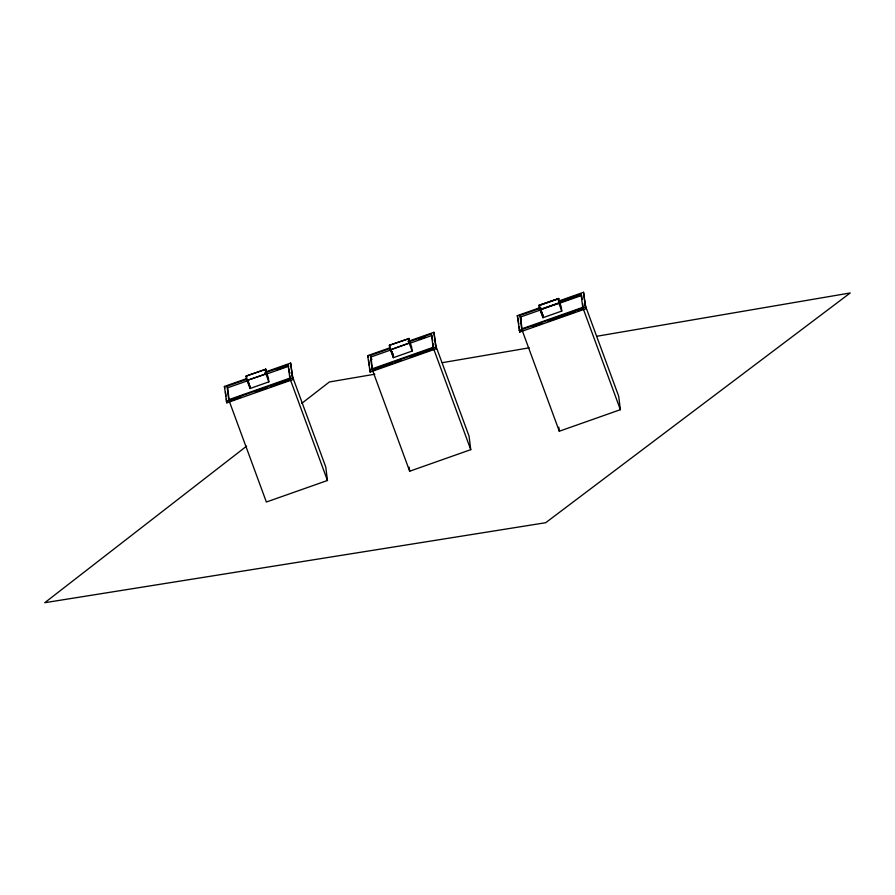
<?xml version="1.0" encoding="UTF-8"?>
<svg xmlns="http://www.w3.org/2000/svg" width="895" height="895" viewBox="0 0 895 895"><rect width="100%" height="100%" fill="white"/><g stroke="black" fill="none" stroke-linecap="round" stroke-linejoin="round"><path stroke-width="1.34" d="M246.617 446.135L44.75 602.704L545.693 522.714L850.25 292.956L596.697 336.285M301.772 403.354L329.36 381.975L374.826 374.2M246.673 380.8L246.047 376.113L265.726 369.176L266.352 373.853L246.606 380.621L266.285 373.674L265.726 369.176M265.793 369.355L246.047 376.113M265.949 371.805L290.629 363.09L293.057 379.491L226.804 402.862L224.388 386.461L246.461 378.674M264.741 372.924L288.123 364.679L289.812 378.16L228.728 399.707L227.05 386.226L246.539 379.346M276.924 369.713L286.008 366.502M229.142 399.931L227.632 387.803L247.121 380.923M266.62 374.043L288.705 366.256L288.123 364.679M249.806 386.774L250.007 385.823M247.087 380.532L250.018 388.508L268.836 381.863L268.31 377.589L265.379 369.613M226.234 401.284L292.475 377.914L290.629 363.09M230.608 400.826L241.001 397.156M255.299 392.111L267.001 387.982M270.894 386.606L290.383 379.737L327.458 480.481L266.374 502.028L229.31 401.284M389.963 349.99L389.336 345.313L409.082 338.545L409.642 343.042L389.963 349.99L409.586 342.863L409.015 338.366M409.082 338.545L389.336 345.313M407.941 341.454L433.918 332.291L436.346 348.692L370.105 372.051L367.677 355.662L389.761 347.864M409.328 341.666L431.424 333.869L433.102 347.349L372.029 368.897L370.351 355.416L389.84 348.535M418.916 339.362L425.416 337.068M390.421 350.113L370.922 356.993L372.432 369.12M409.91 343.244L432.005 335.446M392.077 352.216L393.464 355.494M393.297 355.013L393.319 357.698L412.136 351.064L411.599 346.779L408.668 338.813M538.958 305.318L558.704 298.561L538.958 305.318L539.584 310.006L559.263 303.058L558.637 298.382M539.472 305.464L558.29 298.818L561.221 306.795L561.758 311.068L542.941 317.714L539.998 309.737L539.405 305.284M558.86 301.011L583.54 292.296L585.968 308.697L519.726 332.067L517.299 315.666L540.681 307.421M558.95 301.671L581.045 293.884L582.723 307.365L521.651 328.912L519.961 315.432L540.759 308.093M539.931 309.558L558.76 302.924L558.223 298.639M559.442 302.577L578.931 295.708M541.341 309.67L520.543 317.009L522.053 329.136M559.532 303.248L581.627 295.462L582.13 299.501M369.523 370.474L435.764 347.115L433.918 332.291M392.099 363.594L372.6 370.474L409.675 471.217L470.748 449.67L469.069 436.189L435.373 344.609M394.695 362.676L401.195 360.383M410.29 357.183L432.386 349.386M542.918 315.018L542.941 317.714M519.145 330.49L585.386 307.119L583.54 292.296M532.626 326.82L541.721 323.61M548.221 321.316L575.507 311.684M578.103 310.778L582.007 309.401M522.221 330.479L559.297 431.233L620.369 409.686L618.691 396.205L584.994 304.613M442.354 362.665L529.169 347.831M540.815 309.804L540.725 309.088M585.386 307.119L585.968 308.697M583.305 308.943L620.369 409.686M559.263 303.058L539.584 310.006M558.827 303.103L561.758 311.068M542.929 315.566L540.636 308.809L540.737 309.648M540.244 308.674L543.03 315.868M540.367 309.603L542.728 316.024M519.961 315.432L521.505 319.616M517.299 315.666L517.881 317.244M435.764 347.115L436.346 348.692M433.683 348.927L470.748 449.67M412.136 351.064L409.205 343.087L408.601 338.634M391.093 349.945L393.408 355.863L391.272 350.997M391.216 350.874L393.106 356.009M390.377 349.721L393.319 357.698M370.351 355.416L371.884 359.611M367.677 355.662L368.259 357.239M291.11 372.79L325.769 467L327.458 480.481M292.475 377.914L293.057 379.491M268.836 381.863L265.904 373.897L265.312 369.434M247.826 380.442L249.19 384.179M247.803 380.744L249.235 384.682M247.445 380.397L249.336 385.532M227.05 386.226L227.632 387.803M224.388 386.461L224.958 388.038M582.634 303.55L583.137 307.589M558.793 427.183L559.297 431.233M540.323 308.909L540.435 309.759M518.048 318.598L518.72 323.979M519.055 326.675L519.726 332.067M432.173 336.8L432.677 340.838M433.012 343.535L433.516 347.584M409.172 467.168L409.675 471.217M393.218 354.823L393.308 355.55M389.784 345.269L390.309 349.542M368.595 359.924L369.266 365.317M369.601 368.013L370.105 372.051M289.04 368.953L289.544 372.991M289.879 375.687L290.215 378.384M249.694 385.924L250.018 388.508M247.333 379.469L247.512 380.554M246.483 376.079L247.02 380.353M225.462 392.077L225.965 396.127M226.301 398.823L226.804 402.862"/></g></svg>
